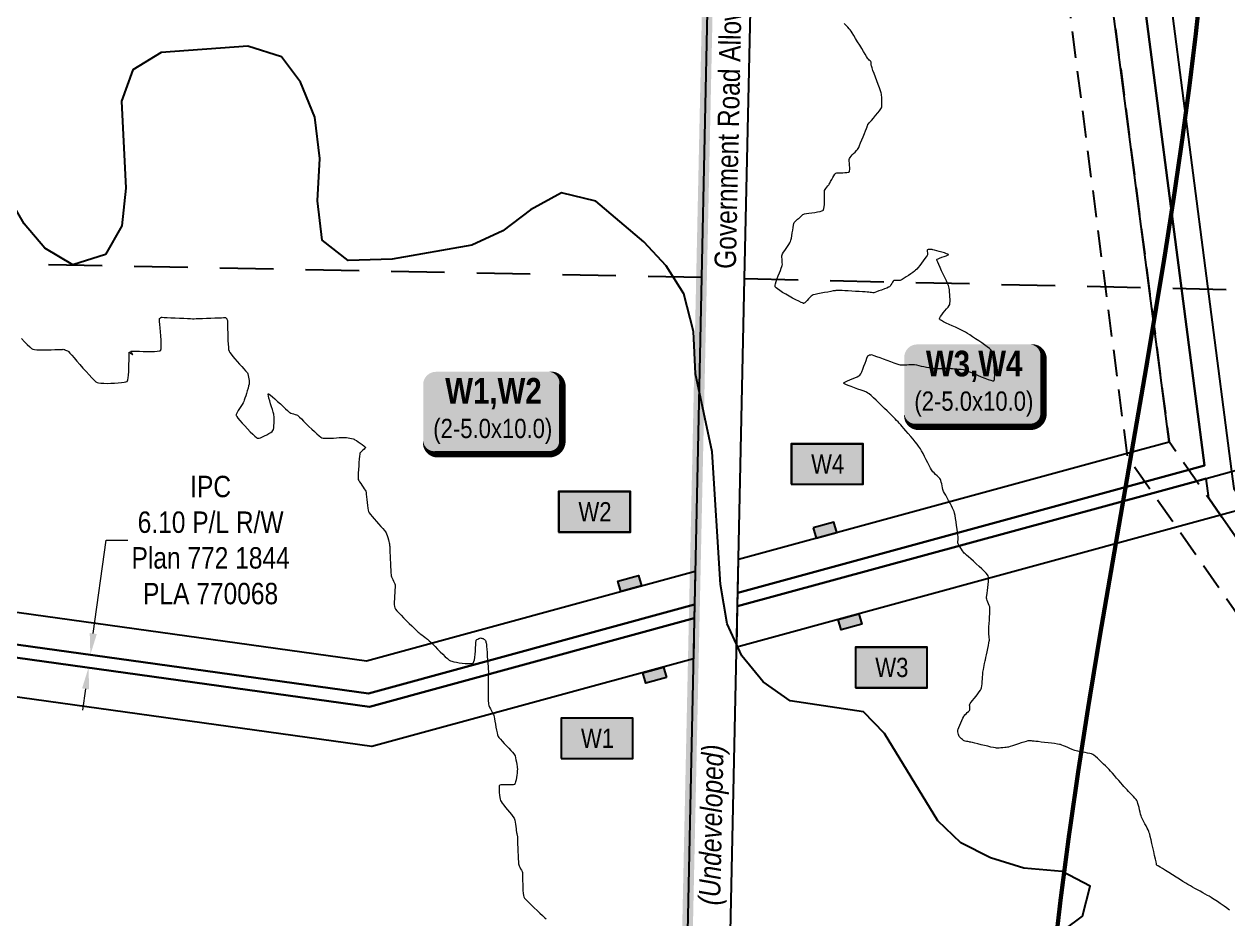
# Model space of a CAD drawing. Extents: x 402313 to 405098, y 6178605 to 6180387.
# Drawn here: x 402912 to 403474, y 6178827 to 6179245 of the extents above; entities that cross this region are included whole.
import ezdxf
from ezdxf.enums import TextEntityAlignment as Align

# ---------------------------------------------------------------- set-up
doc = ezdxf.new("R2010")
doc.units = 0
doc.header["$LTSCALE"] = 5
doc.header["$PDSIZE"] = 0.5
for name, pattern in [('CENTERLINEX3', [5, 2.5, -1, 0.5, -1]), ('DASHDOT2', [12.7, 6.35, -3.175, 0, -3.175]), ('foc-ACCESSROAD', [3.75, 2.5, -1.25]), ('foc-LSD', [8, 5, -3])]:
    doc.linetypes.add(name, pattern=pattern)
doc.layers.get('Defpoints').update_dxf_attribs({"color": 9})
doc.layers.add('AS-TRAPPER BOUNDARY', color=7, linetype='CENTERLINEX3', true_color=0xb85c00, transparency=0.6)
for name, color, linetype in [('AS-WILDLIFE', 131, 'DASHDOT2'), ('C-AR', 13, 'foc-ACCESSROAD'), ('C-RW', 13, 'Continuous'), ('L-ROAD-T', 7, 'Continuous'), ('L-SEC', 7, 'Continuous'), ('L-SECTION-LSD', 7, 'foc-LSD'), ('P-TEMP-BLOCKS', 250, 'Continuous'), ('P-TEMP-H', 41, 'Continuous'), ('P-TEMP_WORKSPACE', 46, 'Continuous'), ('T-WATER', 160, 'Continuous')]:
    doc.layers.add(name, color=color, linetype=linetype)
for name, color, linetype, lineweight in [('C-RW-T', 13, 'Continuous', 9), ('T-ELEVATION', 48, 'Continuous', 18), ('T-TEXT', 48, 'Continuous', 18)]:
    doc.layers.add(name, color=color, linetype=linetype, lineweight=lineweight)
doc.layers.add('P-100m WELL BORE BUFFER', color=7, linetype='Continuous', true_color=0xf5ffd6)
doc.styles.add('80', font='ARIALN.TTF', dxfattribs={"height": 10})
doc.styles.add('80CG', font='ARIALN.TTF', dxfattribs={"height": 10})
doc.styles.add('80L', font='ARIALN.TTF', dxfattribs={"height": 10})
doc.styles.add('80LS', font='ARIALNI.TTF', dxfattribs={"height": 10})
doc.styles.add('BOLD', font='ARIALNB.TTF')
doc.styles.add('foc-LtypeFont', font='ARIALN.TTF', dxfattribs={"height": 7.35})
doc.linetypes.add('foc-TOPO-flowdirection-NOLINE', pattern='A,0,[">",foc-LtypeFont,S=0.3,R=0,X=0,Y=-0.945],-20,[">",foc-LtypeFont,S=0.3,R=0,X=0,Y=-0.945],0', length=20)
doc.dimstyles.new('Compass 5 000', dxfattribs={"dimscale": 5, "dimtxt": 9, "dimasz": 2, "dimexe": 0.2, "dimexo": 0.0625, "dimgap": 0.5, "dimtad": 0, "dimtih": 1, "dimtoh": 1, "dimzin": 0, "dimdsep": 46, "dimtxsty": '80CG', "dimcen": 0.1, "dimse1": 1, "dimse2": 1, "dimclrd": 256, "dimclrt": 256, "dimaunit": 1, "dimadec": 4, "dimazin": 0, "dimtfac": 0.06, "dimtofl": 0, "dimtmove": 0, "dimatfit": 1, "dimfxl": 0.2, "dimtolj": 1, "dimtzin": 0, "dimlwd": -1, "dimarcsym": 0})

# ---------------------------------------------------------------- blocks, each defined once
blk = doc.blocks.new('*D491')
at = {"layer": 'C-RW-T', "transparency": 16777216}
for p, q in [((402944.46, 6178959.97), (402950.53, 6179003.58)), ((402950.53, 6179003.58), (402960.53, 6179003.58)), ((402940.87, 6178934.12), (402939.49, 6178924.22))]:
    blk.add_line(p, q, dxfattribs=at)
for points in [[(402942.81, 6178960.2), (402946.12, 6178959.74), (402943.09, 6178950.06)], [(402939.22, 6178934.35), (402942.52, 6178933.89), (402942.25, 6178944.03)]]:
    blk.add_solid(points, dxfattribs=at)
at = {"layer": 'Defpoints', "color": 0, "transparency": 16777216}
for p in [(402943.09, 6178950.06), (402963.22, 6178947.26), (402962.38, 6178941.22)]:
    blk.add_point(p, dxfattribs=at)
at = {"layer": 'C-RW-T', "transparency": 16777216, "insert": (402999.26, 6179003.58), "char_height": 10, "attachment_point": 5, "style": '80CG'}
blk.add_mtext('\\A1;IPC\\P6.10 P/L R/W\\PPlan 772 1844\\PPLA 770068', dxfattribs=at)
blk = doc.blocks.new('Temp_Area_Small_Pink')
at = {"true_color": 0xff8aff}
h = blk.add_hatch(color=211, dxfattribs=at)
h.dxf.hatch_style = 1
h.paths.add_polyline_path([(-16.83, -9.44), (16.33, -9.44), (16.33, 9.05), (-16.83, 9.05)])
at = {"color": 250}
for points in [[(-17.03, -9.64), (16.53, -9.64), (16.53, 9.25), (-17.03, 9.25)], [(-16.93, -9.54), (16.43, -9.54), (16.43, 9.15), (-16.93, 9.15)]]:
    blk.add_lwpolyline(points, close=True, dxfattribs=at)
at = {"color": 250, "style": '80L'}
blk.add_attdef('TEMPORARY', text='', height=9, dxfattribs=at).set_placement((0, -0.15), align=Align.MIDDLE_CENTER)
blk = doc.blocks.new('*U509')
at = {"true_color": 0xff8aff}
h = blk.add_hatch(color=211, dxfattribs=at)
edge = h.paths.add_edge_path()
edge.add_line((-26.5, -20), (26.5, -20))
edge.add_arc((26.5, -14), 6, 270, 360)
edge.add_line((32.5, -14), (32.5, 12.5))
edge.add_arc((26.5, 12.5), 6, 0, 90)
edge.add_line((26.5, 18.5), (-26.5, 18.5))
edge.add_arc((-26.5, 12.5), 6, 90, 180)
edge.add_line((-32.5, 12.5), (-32.5, -14))
edge.add_arc((-26.5, -14), 6, 180, 270)
at = {"color": 250, "flags": 128}
blk.add_lwpolyline([(-26.5, -20, 3, 3, 0), (26.5, -20, 3, 3, 0.414214), (32.5, -14, 3, 3, 0), (32.5, 12.5, 3, 0, 0.414214), (26.5, 18.5, 0, 0, 0), (-26.5, 18.5, 0, 0, 0.414214), (-32.5, 12.5, 0, 0, 0), (-32.5, -14, 0, 3, 0.414214)], format="xyseb", close=True, dxfattribs=at)
at = {"flags": 128}
blk.add_lwpolyline([(12.09, -15.66, 0, 7.5, 0), (0, 0, 0, 0, 0)], format="xyseb", dxfattribs=at)
at = {"color": 250}
for tag, p, height, style in [('TEMP_AREA_W1_001', (-9.21, 2.24), 12, 'BOLD'), ('ENTER_TEXT_001', (-30.66, -12.47), 9, '80')]:
    blk.add_attdef(tag, p, '', height=height, dxfattribs=dict(at, style=style))
blk = doc.blocks.new('*U510')
at = {"true_color": 0xff8aff}
h = blk.add_hatch(color=211, dxfattribs=at)
edge = h.paths.add_edge_path()
edge.add_line((-26.5, -20), (26.5, -20))
edge.add_arc((26.5, -14), 6, 270, 360)
edge.add_line((32.5, -14), (32.5, 12.5))
edge.add_arc((26.5, 12.5), 6, 0, 90)
edge.add_line((26.5, 18.5), (-26.5, 18.5))
edge.add_arc((-26.5, 12.5), 6, 90, 180)
edge.add_line((-32.5, 12.5), (-32.5, -14))
edge.add_arc((-26.5, -14), 6, 180, 270)
at = {"color": 250, "flags": 128}
blk.add_lwpolyline([(-26.5, -20, 3, 3, 0), (26.5, -20, 3, 3, 0.414214), (32.5, -14, 3, 3, 0), (32.5, 12.5, 3, 0, 0.414214), (26.5, 18.5, 0, 0, 0), (-26.5, 18.5, 0, 0, 0.414214), (-32.5, 12.5, 0, 0, 0), (-32.5, -14, 0, 3, 0.414214)], format="xyseb", close=True, dxfattribs=at)
at = {"flags": 128}
blk.add_lwpolyline([(7.45, -13.22, 0, 7.5, 0), (0, 0, 0, 0, 0)], format="xyseb", dxfattribs=at)
at = {"color": 250}
for tag, p, height, style in [('TEMP_AREA_W1_001', (-9.21, 2.24), 12, 'BOLD'), ('ENTER_TEXT_001', (-30.66, -12.47), 9, '80')]:
    blk.add_attdef(tag, p, '', height=height, dxfattribs=dict(at, style=style))

msp = doc.modelspace()

# ---------------------------------------------------------------- hatches: boundary and pattern name
at = {"layer": 'P-TEMP-H'}
h = msp.add_hatch(color=256, dxfattribs=at)
h.dxf.hatch_style = 1
h.paths.add_polyline_path([(403280.693, 6179009.363), (403282.008, 6179004.541), (403291.652, 6179007.172), (403290.337, 6179011.994)])
h = msp.add_hatch(color=256, dxfattribs=at)
h.dxf.hatch_style = 1
h.paths.add_polyline_path([(403190.769, 6178979.65), (403189.454, 6178984.472), (403199.097, 6178987.103), (403200.413, 6178982.281)])
h = msp.add_hatch(color=256, dxfattribs=at)
h.dxf.hatch_style = 1
h.paths.add_polyline_path([(403292.372, 6178966.549), (403302.016, 6178969.18), (403303.331, 6178964.358), (403293.687, 6178961.728)])
h = msp.add_hatch(color=256, dxfattribs=at)
h.dxf.hatch_style = 1
h.paths.add_polyline_path([(403212.094, 6178939.467), (403202.45, 6178936.836), (403201.134, 6178941.658), (403210.778, 6178944.289)])

# ---------------------------------------------------------------- linework, layer by layer
at = {"layer": 'AS-TRAPPER BOUNDARY', "const_width": 5, "flags": 128}
msp.add_lwpolyline([(403217.622, 6178623.996), (403219.874, 6178723.933), (403237.169, 6179528.604), (402431.657, 6179545.854), (402331.709, 6179547.604)], dxfattribs=at)
at = {"layer": 'AS-WILDLIFE', "const_width": 2, "flags": 128}
msp.add_lwpolyline([(403386.593, 6178620.134), (403386.102, 6178628.326), (403385.304, 6178652.123), (403385.103, 6178676.467), (403385.498, 6178701.394), (403386.49, 6178727.004), (403388.082, 6178753.385), (403390.282, 6178780.668), (403392.946, 6178807.552), (403396.189, 6178835.595), (403400.041, 6178865.055), (403404.565, 6178896.413), (403409.232, 6178926.455), (403414.698, 6178959.761), (403436.224, 6179084.468), (403444.841, 6179136.502), (403449.203, 6179164.618), (403453.024, 6179190.885), (403456.377, 6179215.814), (403459.298, 6179239.663), (403462.379, 6179268.275), (403464.849, 6179295.767), (403466.725, 6179322.33), (403468.016, 6179348.091), (403468.728, 6179373.19), (403468.86, 6179397.669), (403468.413, 6179421.595), (403467.386, 6179445.019), (403463.971, 6179498.777), (403461.388, 6179531.851), (403413.589, 6179541.256), (403353.895, 6179553.603), (403293.918, 6179566.609), (403233.682, 6179580.268), (403173.208, 6179594.576), (403112.517, 6179609.526), (403051.634, 6179625.114), (403021.133, 6179633.217)], dxfattribs=at)
at = {"layer": 'C-AR', "flags": 128}
msp.add_lwpolyline([(403727.664, 6178612.337), (403665.173, 6178701.86), (403656.745, 6178713.926), (403450.33, 6179009.64), (403439.212, 6179025.568), (403435.509, 6179030.873), (403427.512, 6179042.329), (403427.274, 6179044.168), (403400.445, 6179251.031), (403255.185, 6179430.978), (403255.856, 6179462.181), (403419.668, 6179259.251), (403446.848, 6179049.686), (403456.122, 6179036.496), (403459.826, 6179031.19), (403465.403, 6179023.201), (403470.944, 6179015.263), (403681.681, 6178713.355), (403752.597, 6178611.767)], dxfattribs=at)
at = {"layer": 'C-RW'}
for points in [[(403752.597, 6178611.767), (403681.681, 6178713.355), (403470.944, 6179015.263), (403465.403, 6179023.201), (403464.211, 6179032.388), (403459.826, 6179031.19), (403439.212, 6179025.568), (403245.334, 6178972.678), (403245.471, 6178979.032), (403435.509, 6179030.873), (403456.122, 6179036.496), (403463.42, 6179038.487), (403433.994, 6179265.376), (403256.356, 6179485.432), (403256.762, 6179504.335), (403445.639, 6179270.354), (403476.082, 6179035.625), (403477.106, 6179027.729), (403483.43, 6179018.669), (403696.786, 6178713.01), (403767.702, 6178611.421)], [(404157.068, 6179323.576), (404056.048, 6179277.099), (403510.236, 6179025.982), (403483.43, 6179018.669), (403470.944, 6179015.263), (403450.331, 6179009.64), (403244.924, 6178953.606), (403245.334, 6178972.678), (403439.212, 6179025.568), (403459.826, 6179031.19), (403464.211, 6179032.387), (403476.082, 6179035.625), (403503.963, 6179043.231), (404056.5, 6179297.442), (404157.52, 6179343.919)], [(402324.331, 6179210.697), (402423.053, 6179152.904), (402681.521, 6179001.593), (403072.046, 6178947.259), (403225.574, 6178989.146), (403225.238, 6178973.513), (403073.027, 6178931.984), (402676.511, 6178987.151), (402422.677, 6179135.75), (402323.955, 6179193.544)], [(402323.955, 6179193.544), (402422.677, 6179135.75), (402676.511, 6178987.151), (403073.027, 6178931.984), (403225.238, 6178973.513), (403225.102, 6178967.158), (403073.425, 6178925.776), (402674.475, 6178981.28), (402422.524, 6179128.778), (402323.803, 6179186.571)], [(402323.803, 6179186.571), (402422.524, 6179128.778), (402674.475, 6178981.28), (403073.425, 6178925.776), (403225.101, 6178967.158), (403224.691, 6178948.085), (403074.62, 6178907.142), (402668.363, 6178963.663), (402422.066, 6179107.85), (402413.281, 6179112.993), (402323.344, 6179165.643)]]:
    msp.add_lwpolyline(points, dxfattribs=at)
msp.add_lwpolyline([(403435.509, 6179030.873), (403245.471, 6178979.032), (403245.807, 6178994.666), (403427.274, 6179044.168), (403446.863, 6179049.568), (403419.668, 6179259.251), (403255.856, 6179462.181), (403256.356, 6179485.432), (403433.994, 6179265.376), (403463.42, 6179038.487), (403456.122, 6179036.496), (403435.509, 6179030.873)], close=True, dxfattribs=at)
at = {"layer": 'L-SEC'}
for p, q in [((403237.169, 6179528.604), (403228.521, 6179126.268)), ((403248.625, 6179125.811), (403257.274, 6179528.15)), ((403228.521, 6179126.268), (403219.874, 6178723.933)), ((403239.978, 6178723.472), (403248.625, 6179125.811))]:
    msp.add_line(p, q, dxfattribs=at)
at = {"layer": 'L-SECTION-LSD'}
for p, q in [((403228.521, 6179126.268), (402422.812, 6179141.922)), ((403248.625, 6179125.811), (404052.284, 6179107.546))]:
    msp.add_line(p, q, dxfattribs=at)
at = {"layer": 'P-TEMP_WORKSPACE'}
for points in [[(403280.693, 6179009.363), (403282.008, 6179004.541), (403291.652, 6179007.172), (403290.337, 6179011.994)], [(403190.769, 6178979.65), (403189.454, 6178984.472), (403199.097, 6178987.103), (403200.413, 6178982.281)], [(403292.372, 6178966.549), (403302.016, 6178969.18), (403303.331, 6178964.358), (403293.687, 6178961.728)], [(403212.094, 6178939.467), (403202.45, 6178936.836), (403201.134, 6178941.658), (403210.778, 6178944.289)]]:
    msp.add_lwpolyline(points, close=True, dxfattribs=at)
at = {"layer": 'T-ELEVATION', "linetype": 'Continuous', "lineweight": 15, "elevation": 555}
msp.add_lwpolyline([(403475.116, 6178830.772), (403473.734, 6178831.771), (403472.565, 6178832.613), (403471.699, 6178833.235), (403471.226, 6178833.569), (403470.779, 6178833.869), (403470.161, 6178834.278), (403469.427, 6178834.759), (403468.634, 6178835.275), (403467.84, 6178835.788), (403467.102, 6178836.261), (403466.475, 6178836.657), (403466.018, 6178836.94), (403465.556, 6178837.206), (403464.785, 6178837.639), (403463.777, 6178838.199), (403462.606, 6178838.847), (403461.344, 6178839.544), (403460.065, 6178840.252), (403458.84, 6178840.93), (403457.744, 6178841.541), (403456.848, 6178842.045), (403456.226, 6178842.404), (403455.619, 6178842.771), (403454.623, 6178843.386), (403453.321, 6178844.194), (403451.799, 6178845.143), (403450.139, 6178846.18), (403448.425, 6178847.251), (403446.741, 6178848.305), (403445.172, 6178849.288), (403443.801, 6178850.146), (403442.712, 6178850.828), (403441.989, 6178851.281), (403441.715, 6178851.45), (403441.56, 6178851.513), (403441.353, 6178851.593), (403441.226, 6178851.652), (403441.13, 6178851.802), (403441.06, 6178851.94), (403441.042, 6178852.039), (403441.027, 6178852.139), (403440.958, 6178852.458), (403440.769, 6178853.327), (403440.484, 6178854.632), (403440.127, 6178856.257), (403439.722, 6178858.088), (403439.294, 6178860.008), (403438.865, 6178861.904), (403438.461, 6178863.66), (403438.105, 6178865.162), (403437.821, 6178866.293), (403437.633, 6178866.94), (403437.398, 6178867.497), (403437.039, 6178868.239), (403436.591, 6178869.114), (403436.09, 6178870.067), (403435.569, 6178871.046), (403435.064, 6178871.999), (403434.611, 6178872.871), (403434.245, 6178873.611), (403434, 6178874.166), (403433.81, 6178874.743), (403433.591, 6178875.543), (403433.35, 6178876.502), (403433.092, 6178877.554), (403432.826, 6178878.634), (403432.556, 6178879.678), (403432.291, 6178880.62), (403432.036, 6178881.396), (403431.798, 6178881.94), (403431.461, 6178882.434), (403430.934, 6178883.075), (403430.269, 6178883.818), (403429.517, 6178884.622), (403428.729, 6178885.443), (403427.955, 6178886.238), (403427.246, 6178886.963), (403426.652, 6178887.575), (403426.226, 6178888.031), (403425.799, 6178888.514), (403425.145, 6178889.263), (403424.319, 6178890.213), (403423.377, 6178891.298), (403422.373, 6178892.451), (403421.363, 6178893.607), (403420.404, 6178894.7), (403419.551, 6178895.664), (403418.859, 6178896.432), (403418.383, 6178896.94), (403417.874, 6178897.453), (403417.161, 6178898.164), (403416.299, 6178899.01), (403415.347, 6178899.93), (403414.361, 6178900.862), (403413.399, 6178901.743), (403412.517, 6178902.513), (403411.774, 6178903.109), (403411.226, 6178903.47), (403410.64, 6178903.694), (403409.796, 6178903.919), (403408.768, 6178904.141), (403407.631, 6178904.358), (403406.459, 6178904.567), (403405.328, 6178904.764), (403404.31, 6178904.945), (403403.482, 6178905.108), (403402.917, 6178905.249), (403402.328, 6178905.468), (403401.528, 6178905.809), (403400.587, 6178906.229), (403399.575, 6178906.688), (403398.562, 6178907.144), (403397.62, 6178907.557), (403396.817, 6178907.885), (403396.226, 6178908.087), (403395.659, 6178908.199), (403394.694, 6178908.347), (403393.423, 6178908.522), (403391.941, 6178908.713), (403390.339, 6178908.911), (403388.712, 6178909.107), (403387.153, 6178909.291), (403385.754, 6178909.453), (403384.608, 6178909.584), (403383.81, 6178909.674), (403383.451, 6178909.714), (403383.105, 6178909.754), (403382.609, 6178909.811), (403382.063, 6178909.867), (403381.568, 6178909.904), (403381.226, 6178909.903), (403380.879, 6178909.811), (403380.134, 6178909.583), (403379.087, 6178909.252), (403377.834, 6178908.851), (403376.471, 6178908.413), (403375.092, 6178907.971), (403373.794, 6178907.558), (403372.672, 6178907.208), (403371.822, 6178906.953), (403371.339, 6178906.826), (403370.823, 6178906.747), (403370.094, 6178906.66), (403369.236, 6178906.576), (403368.335, 6178906.502), (403367.477, 6178906.447), (403366.745, 6178906.419), (403366.226, 6178906.427), (403365.746, 6178906.506), (403364.86, 6178906.692), (403363.66, 6178906.96), (403362.238, 6178907.288), (403360.688, 6178907.653), (403359.102, 6178908.029), (403357.573, 6178908.395), (403356.194, 6178908.727), (403355.057, 6178909.001), (403354.255, 6178909.194), (403353.882, 6178909.283), (403353.465, 6178909.363), (403352.864, 6178909.471), (403352.206, 6178909.596), (403351.618, 6178909.727), (403351.226, 6178909.856), (403350.915, 6178910.052), (403350.458, 6178910.39), (403349.935, 6178910.81), (403349.425, 6178911.249), (403349.008, 6178911.646), (403348.767, 6178911.94), (403348.633, 6178912.28), (403348.496, 6178912.802), (403348.372, 6178913.417), (403348.275, 6178914.038), (403348.218, 6178914.577), (403348.218, 6178914.948), (403348.35, 6178915.356), (403348.663, 6178916.119), (403349.1, 6178917.117), (403349.607, 6178918.235), (403350.128, 6178919.355), (403350.609, 6178920.36), (403350.993, 6178921.132), (403351.226, 6178921.555), (403351.534, 6178921.929), (403352.024, 6178922.442), (403352.596, 6178923.019), (403353.15, 6178923.582), (403353.585, 6178924.056), (403353.802, 6178924.363), (403353.841, 6178924.744), (403353.807, 6178925.323), (403353.748, 6178925.969), (403353.711, 6178926.552), (403353.741, 6178926.94), (403353.943, 6178927.251), (403354.412, 6178927.861), (403355.077, 6178928.692), (403355.864, 6178929.668), (403356.7, 6178930.715), (403357.514, 6178931.754), (403358.233, 6178932.711), (403358.783, 6178933.509), (403359.093, 6178934.072), (403359.248, 6178934.643), (403359.384, 6178935.465), (403359.501, 6178936.463), (403359.603, 6178937.562), (403359.69, 6178938.687), (403359.766, 6178939.763), (403359.831, 6178940.713), (403359.888, 6178941.464), (403359.938, 6178941.94), (403360.03, 6178942.477), (403360.173, 6178943.229), (403360.346, 6178944.108), (403360.532, 6178945.03), (403360.711, 6178945.908), (403360.864, 6178946.658), (403360.972, 6178947.193), (403361.088, 6178947.752), (403361.293, 6178948.726), (403361.561, 6178949.993), (403361.863, 6178951.431), (403362.174, 6178952.92), (403362.465, 6178954.337), (403362.71, 6178955.56), (403362.881, 6178956.468), (403362.952, 6178956.94), (403362.939, 6178957.384), (403362.882, 6178958.017), (403362.8, 6178958.744), (403362.714, 6178959.472), (403362.644, 6178960.106), (403362.612, 6178960.553), (403362.629, 6178961.005), (403362.681, 6178961.904), (403362.759, 6178963.138), (403362.853, 6178964.598), (403362.953, 6178966.174), (403363.051, 6178967.755), (403363.135, 6178969.233), (403363.198, 6178970.496), (403363.228, 6178971.435), (403363.217, 6178971.94), (403363.098, 6178972.413), (403362.872, 6178973.068), (403362.582, 6178973.832), (403362.27, 6178974.632), (403361.98, 6178975.396), (403361.756, 6178976.051), (403361.641, 6178976.524), (403361.652, 6178976.98), (403361.735, 6178977.789), (403361.868, 6178978.868), (403362.031, 6178980.133), (403362.201, 6178981.501), (403362.358, 6178982.887), (403362.48, 6178984.207), (403362.545, 6178985.379), (403362.533, 6178986.318), (403362.421, 6178986.94), (403362.095, 6178987.44), (403361.439, 6178988.182), (403360.52, 6178989.114), (403359.403, 6178990.184), (403358.154, 6178991.341), (403356.838, 6178992.534), (403355.521, 6178993.711), (403354.27, 6178994.822), (403353.149, 6178995.814), (403352.224, 6178996.637), (403351.561, 6178997.24), (403351.226, 6178997.57), (403350.881, 6178998.012), (403350.405, 6178998.667), (403349.862, 6178999.443), (403349.315, 6179000.251), (403348.828, 6179000.997), (403348.467, 6179001.59), (403348.295, 6179001.94), (403348.258, 6179002.362), (403348.284, 6179002.989), (403348.338, 6179003.688), (403348.387, 6179004.325), (403348.399, 6179004.766), (403348.353, 6179005.183), (403348.242, 6179006.064), (403348.078, 6179007.301), (403347.873, 6179008.787), (403347.641, 6179010.415), (403347.393, 6179012.079), (403347.142, 6179013.67), (403346.9, 6179015.082), (403346.68, 6179016.208), (403346.495, 6179016.94), (403346.228, 6179017.596), (403345.785, 6179018.519), (403345.212, 6179019.635), (403344.554, 6179020.872), (403343.858, 6179022.157), (403343.168, 6179023.419), (403342.529, 6179024.585), (403341.989, 6179025.583), (403341.591, 6179026.34), (403341.382, 6179026.783), (403341.229, 6179027.303), (403341.058, 6179028.049), (403340.874, 6179028.929), (403340.681, 6179029.851), (403340.483, 6179030.721), (403340.286, 6179031.449), (403340.093, 6179031.94), (403339.77, 6179032.373), (403339.235, 6179032.951), (403338.568, 6179033.615), (403337.852, 6179034.307), (403337.168, 6179034.971), (403336.599, 6179035.548), (403336.226, 6179035.981), (403335.948, 6179036.439), (403335.49, 6179037.277), (403334.894, 6179038.406), (403334.2, 6179039.735), (403333.451, 6179041.177), (403332.688, 6179042.641), (403331.952, 6179044.039), (403331.285, 6179045.281), (403330.729, 6179046.277), (403330.324, 6179046.94), (403329.891, 6179047.526), (403329.203, 6179048.396), (403328.319, 6179049.481), (403327.297, 6179050.714), (403326.196, 6179052.028), (403325.075, 6179053.356), (403323.993, 6179054.63), (403323.008, 6179055.784), (403322.18, 6179056.75), (403321.566, 6179057.46), (403321.226, 6179057.849), (403320.832, 6179058.275), (403320.273, 6179058.864), (403319.614, 6179059.551), (403318.919, 6179060.268), (403318.255, 6179060.95), (403317.685, 6179061.529), (403317.275, 6179061.94), (403316.891, 6179062.319), (403316.175, 6179063.024), (403315.198, 6179063.982), (403314.027, 6179065.125), (403312.733, 6179066.38), (403311.383, 6179067.678), (403310.048, 6179068.948), (403308.795, 6179070.118), (403307.695, 6179071.119), (403306.815, 6179071.879), (403306.226, 6179072.328), (403305.532, 6179072.68), (403304.451, 6179073.124), (403303.092, 6179073.635), (403301.562, 6179074.188), (403299.969, 6179074.755), (403298.422, 6179075.314), (403297.028, 6179075.837), (403295.897, 6179076.299), (403295.254, 6179076.608), (403294.96, 6179076.796), (403294.867, 6179076.897), (403294.854, 6179076.94), (403294.862, 6179076.986), (403294.935, 6179077.091), (403295.173, 6179077.274), (403295.696, 6179077.562), (403296.608, 6179077.977), (403297.709, 6179078.434), (403298.899, 6179078.915), (403300.073, 6179079.4), (403301.131, 6179079.868), (403301.97, 6179080.301), (403302.487, 6179080.679), (403302.862, 6179081.255), (403303.324, 6179082.216), (403303.839, 6179083.445), (403304.376, 6179084.821), (403304.9, 6179086.226), (403305.38, 6179087.54), (403305.782, 6179088.644), (403306.075, 6179089.42), (403306.226, 6179089.747), (403306.528, 6179089.913), (403307.016, 6179090.093), (403307.52, 6179090.237), (403307.871, 6179090.294), (403308.224, 6179090.185), (403309.054, 6179089.889), (403310.26, 6179089.447), (403311.741, 6179088.898), (403313.394, 6179088.283), (403315.117, 6179087.644), (403316.809, 6179087.021), (403318.368, 6179086.456), (403319.691, 6179085.988), (403320.678, 6179085.658), (403321.226, 6179085.508), (403321.759, 6179085.469), (403322.505, 6179085.475), (403323.391, 6179085.511), (403324.348, 6179085.564), (403325.307, 6179085.621), (403326.196, 6179085.668), (403326.946, 6179085.691), (403327.487, 6179085.678), (403328.03, 6179085.597), (403328.87, 6179085.432), (403329.926, 6179085.207), (403331.117, 6179084.945), (403332.36, 6179084.67), (403333.573, 6179084.405), (403334.677, 6179084.172), (403335.588, 6179083.996), (403336.226, 6179083.9), (403336.836, 6179083.862), (403337.676, 6179083.843), (403338.678, 6179083.838), (403339.774, 6179083.844), (403340.897, 6179083.854), (403341.979, 6179083.866), (403342.953, 6179083.873), (403343.751, 6179083.873), (403344.305, 6179083.86), (403344.907, 6179083.824), (403345.738, 6179083.767), (403346.722, 6179083.692), (403347.78, 6179083.604), (403348.836, 6179083.505), (403349.814, 6179083.401), (403350.636, 6179083.294), (403351.226, 6179083.19), (403351.798, 6179082.995), (403352.799, 6179082.593), (403354.131, 6179082.035), (403355.698, 6179081.373), (403357.402, 6179080.657), (403359.146, 6179079.938), (403360.834, 6179079.267), (403362.368, 6179078.696), (403363.651, 6179078.275), (403364.431, 6179078.081), (403364.841, 6179078.036), (403365.018, 6179078.06), (403365.076, 6179078.089), (403365.121, 6179078.136), (403365.201, 6179078.29), (403365.295, 6179078.666), (403365.376, 6179079.406), (403365.412, 6179080.644), (403365.382, 6179082.142), (403365.297, 6179083.806), (403365.164, 6179085.539), (403364.993, 6179087.248), (403364.791, 6179088.838), (403364.567, 6179090.213), (403364.331, 6179091.278), (403364.09, 6179091.94), (403363.683, 6179092.43), (403362.945, 6179093.094), (403361.939, 6179093.894), (403360.728, 6179094.792), (403359.375, 6179095.753), (403357.943, 6179096.738), (403356.495, 6179097.711), (403355.094, 6179098.636), (403353.804, 6179099.474), (403352.687, 6179100.189), (403351.807, 6179100.744), (403351.226, 6179101.102), (403350.591, 6179101.44), (403349.635, 6179101.896), (403348.437, 6179102.444), (403347.076, 6179103.057), (403345.631, 6179103.709), (403344.181, 6179104.373), (403342.806, 6179105.022), (403341.585, 6179105.629), (403340.596, 6179106.169), (403340.025, 6179106.535), (403339.753, 6179106.761), (403339.655, 6179106.886), (403339.633, 6179106.94), (403339.625, 6179107.007), (403339.648, 6179107.173), (403339.778, 6179107.49), (403340.099, 6179108.023), (403340.686, 6179108.824), (403341.408, 6179109.724), (403342.191, 6179110.667), (403342.96, 6179111.596), (403343.638, 6179112.455), (403344.152, 6179113.188), (403344.426, 6179113.739), (403344.526, 6179114.323), (403344.572, 6179115.147), (403344.573, 6179116.143), (403344.536, 6179117.244), (403344.468, 6179118.381), (403344.378, 6179119.487), (403344.273, 6179120.494), (403344.161, 6179121.334), (403344.05, 6179121.94), (403343.84, 6179122.536), (403343.422, 6179123.507), (403342.845, 6179124.765), (403342.159, 6179126.222), (403341.413, 6179127.792), (403340.657, 6179129.388), (403339.941, 6179130.922), (403339.313, 6179132.307), (403338.825, 6179133.457), (403338.568, 6179134.149), (403338.469, 6179134.505), (403338.454, 6179134.655), (403338.463, 6179134.702), (403338.498, 6179134.761), (403338.634, 6179134.884), (403338.98, 6179135.083), (403339.652, 6179135.365), (403340.701, 6179135.73), (403341.82, 6179136.091), (403342.833, 6179136.426), (403343.451, 6179136.663), (403343.742, 6179136.815), (403343.834, 6179136.901), (403343.845, 6179136.94), (403343.833, 6179136.97), (403343.749, 6179137.045), (403343.487, 6179137.184), (403342.921, 6179137.413), (403341.948, 6179137.747), (403340.788, 6179138.11), (403339.557, 6179138.472), (403338.37, 6179138.806), (403337.342, 6179139.084), (403336.589, 6179139.277), (403336.226, 6179139.358), (403335.862, 6179139.377), (403335.326, 6179139.375), (403334.747, 6179139.346), (403334.342, 6179139.299), (403334.116, 6179139.246), (403334.018, 6179139.202), (403333.988, 6179139.177), (403333.967, 6179139.145), (403333.941, 6179139.042), (403333.931, 6179138.81), (403333.957, 6179138.4), (403334.018, 6179137.82), (403334.064, 6179137.289), (403334.044, 6179136.94), (403333.86, 6179136.63), (403333.428, 6179135.996), (403332.806, 6179135.123), (403332.057, 6179134.097), (403331.24, 6179133.003), (403330.417, 6179131.926), (403329.647, 6179130.952), (403328.992, 6179130.165), (403328.512, 6179129.653), (403327.985, 6179129.219), (403327.198, 6179128.644), (403326.234, 6179127.979), (403325.172, 6179127.273), (403324.094, 6179126.575), (403323.08, 6179125.936), (403322.21, 6179125.404), (403321.565, 6179125.03), (403321.226, 6179124.863), (403320.87, 6179124.829), (403320.343, 6179124.85), (403319.731, 6179124.896), (403319.126, 6179124.935), (403318.616, 6179124.939), (403318.29, 6179124.875), (403318.033, 6179124.609), (403317.693, 6179124.102), (403317.31, 6179123.467), (403316.921, 6179122.818), (403316.565, 6179122.271), (403316.28, 6179121.94), (403315.849, 6179121.718), (403315.004, 6179121.363), (403313.884, 6179120.924), (403312.625, 6179120.451), (403311.366, 6179119.992), (403310.245, 6179119.597), (403309.401, 6179119.315), (403308.97, 6179119.195), (403308.55, 6179119.197), (403307.94, 6179119.257), (403307.266, 6179119.344), (403306.653, 6179119.427), (403306.226, 6179119.477), (403305.813, 6179119.503), (403304.916, 6179119.555), (403303.642, 6179119.626), (403302.1, 6179119.712), (403300.4, 6179119.806), (403298.649, 6179119.902), (403296.958, 6179119.994), (403295.434, 6179120.077), (403294.187, 6179120.144), (403293.325, 6179120.19), (403292.958, 6179120.207), (403292.6, 6179120.213), (403292.091, 6179120.216), (403291.582, 6179120.212), (403291.226, 6179120.196), (403290.865, 6179120.137), (403290.042, 6179119.992), (403288.868, 6179119.779), (403287.455, 6179119.517), (403285.914, 6179119.225), (403284.357, 6179118.921), (403282.896, 6179118.623), (403281.643, 6179118.351), (403280.71, 6179118.123), (403280.208, 6179117.957), (403279.767, 6179117.62), (403279.192, 6179117.045), (403278.536, 6179116.335), (403277.857, 6179115.595), (403277.208, 6179114.927), (403276.749, 6179114.514), (403276.458, 6179114.311), (403276.296, 6179114.238), (403276.226, 6179114.223), (403276.178, 6179114.224), (403276.028, 6179114.258), (403275.677, 6179114.383), (403275.002, 6179114.676), (403273.881, 6179115.215), (403272.528, 6179115.905), (403271.022, 6179116.707), (403269.443, 6179117.577), (403267.869, 6179118.476), (403266.382, 6179119.362), (403265.06, 6179120.192), (403263.983, 6179120.926), (403263.352, 6179121.416), (403263.039, 6179121.713), (403262.917, 6179121.873), (403262.883, 6179121.94), (403262.86, 6179122.023), (403262.841, 6179122.234), (403262.879, 6179122.654), (403263.036, 6179123.378), (403263.371, 6179124.49), (403263.816, 6179125.753), (403264.326, 6179127.086), (403264.855, 6179128.407), (403265.355, 6179129.635), (403265.781, 6179130.688), (403266.087, 6179131.483), (403266.226, 6179131.94), (403266.25, 6179132.446), (403266.226, 6179133.166), (403266.174, 6179134.013), (403266.117, 6179134.901), (403266.078, 6179135.742), (403266.077, 6179136.451), (403266.138, 6179136.94), (403266.355, 6179137.39), (403266.786, 6179138.079), (403267.363, 6179138.932), (403268.019, 6179139.876), (403268.686, 6179140.837), (403269.297, 6179141.741), (403269.784, 6179142.515), (403270.08, 6179143.085), (403270.256, 6179143.685), (403270.46, 6179144.626), (403270.681, 6179145.803), (403270.91, 6179147.111), (403271.136, 6179148.446), (403271.349, 6179149.701), (403271.538, 6179150.772), (403271.693, 6179151.553), (403271.804, 6179151.94), (403272.036, 6179152.236), (403272.426, 6179152.626), (403272.9, 6179153.058), (403273.384, 6179153.479), (403273.803, 6179153.838), (403274.084, 6179154.081), (403274.408, 6179154.382), (403274.874, 6179154.817), (403275.391, 6179155.286), (403275.871, 6179155.691), (403276.226, 6179155.933), (403276.627, 6179156.021), (403277.462, 6179156.14), (403278.61, 6179156.289), (403279.952, 6179156.468), (403281.369, 6179156.676), (403282.741, 6179156.911), (403283.949, 6179157.172), (403284.718, 6179157.398), (403285.139, 6179157.579), (403285.331, 6179157.704), (403285.398, 6179157.768), (403285.452, 6179157.842), (403285.55, 6179158.045), (403285.671, 6179158.476), (403285.79, 6179159.245), (403285.881, 6179160.441), (403285.925, 6179161.792), (403285.938, 6179163.185), (403285.935, 6179164.509), (403285.933, 6179165.651), (403285.949, 6179166.499), (403285.999, 6179166.94), (403286.212, 6179167.334), (403286.584, 6179167.869), (403287.041, 6179168.472), (403287.512, 6179169.071), (403287.921, 6179169.594), (403288.196, 6179169.969), (403288.438, 6179170.394), (403288.82, 6179171.116), (403289.295, 6179172.014), (403289.819, 6179172.969), (403290.346, 6179173.861), (403290.83, 6179174.569), (403291.226, 6179174.975), (403291.699, 6179175.121), (403292.462, 6179175.203), (403293.415, 6179175.242), (403294.457, 6179175.264), (403295.49, 6179175.291), (403296.411, 6179175.348), (403297.002, 6179175.43), (403297.325, 6179175.521), (403297.472, 6179175.598), (403297.523, 6179175.643), (403297.562, 6179175.696), (403297.627, 6179175.848), (403297.691, 6179176.172), (403297.723, 6179176.754), (403297.703, 6179177.657), (403297.642, 6179178.668), (403297.572, 6179179.694), (403297.524, 6179180.643), (403297.527, 6179181.422), (403297.613, 6179181.94), (403297.869, 6179182.371), (403298.32, 6179182.926), (403298.904, 6179183.564), (403299.559, 6179184.241), (403300.224, 6179184.916), (403300.836, 6179185.548), (403301.333, 6179186.094), (403301.653, 6179186.512), (403301.91, 6179187.024), (403302.313, 6179187.942), (403302.822, 6179189.159), (403303.396, 6179190.565), (403303.995, 6179192.054), (403304.577, 6179193.517), (403305.101, 6179194.845), (403305.528, 6179195.93), (403305.815, 6179196.664), (403305.921, 6179196.94), (403305.951, 6179197.062), (403305.98, 6179197.185), (403306.034, 6179197.353), (403306.136, 6179197.653), (403306.226, 6179197.874), (403306.449, 6179198.134), (403307.013, 6179198.776), (403307.823, 6179199.699), (403308.786, 6179200.805), (403309.807, 6179201.993), (403310.792, 6179203.164), (403311.646, 6179204.219), (403312.274, 6179205.058), (403312.583, 6179205.582), (403312.69, 6179206.097), (403312.75, 6179206.843), (403312.77, 6179207.744), (403312.758, 6179208.725), (403312.719, 6179209.71), (403312.662, 6179210.624), (403312.594, 6179211.393), (403312.521, 6179211.94), (403312.366, 6179212.496), (403312.034, 6179213.497), (403311.566, 6179214.839), (403311.001, 6179216.42), (403310.38, 6179218.135), (403309.743, 6179219.881), (403309.129, 6179221.554), (403308.579, 6179223.051), (403308.134, 6179224.269), (403307.832, 6179225.103), (403307.714, 6179225.451), (403307.708, 6179225.76), (403307.73, 6179226.206), (403307.743, 6179226.647), (403307.71, 6179226.94), (403307.543, 6179227.162), (403307.216, 6179227.506), (403306.823, 6179227.896), (403306.461, 6179228.258), (403306.226, 6179228.517), (403306.033, 6179228.82), (403305.602, 6179229.526), (403304.977, 6179230.56), (403304.202, 6179231.844), (403303.322, 6179233.301), (403302.382, 6179234.856), (403301.425, 6179236.431), (403300.496, 6179237.951), (403299.64, 6179239.338), (403298.901, 6179240.516), (403298.324, 6179241.409), (403297.953, 6179241.94), (403297.492, 6179242.477), (403296.823, 6179243.19), (403296.004, 6179244.028), (403295.094, 6179244.94)], dxfattribs=at)
at = {"layer": 'T-ELEVATION', "linetype": 'Continuous', "lineweight": 13, "elevation": 558}
msp.add_lwpolyline([(402910.895, 6179097.729), (402912.334, 6179096.271), (402913.649, 6179094.978), (402914.776, 6179093.92), (402915.655, 6179093.168), (402916.226, 6179092.792), (402916.939, 6179092.629), (402918.077, 6179092.527), (402919.536, 6179092.475), (402921.213, 6179092.464), (402923.006, 6179092.485), (402924.812, 6179092.527), (402926.527, 6179092.583), (402928.049, 6179092.641), (402929.275, 6179092.693), (402930.102, 6179092.729), (402930.426, 6179092.739), (402930.667, 6179092.681), (402930.988, 6179092.586), (402931.226, 6179092.51), (402931.482, 6179092.423), (402931.925, 6179092.265), (402932.385, 6179092.087), (402932.688, 6179091.94), (402932.933, 6179091.673), (402933.524, 6179090.994), (402934.404, 6179089.975), (402935.513, 6179088.689), (402936.795, 6179087.21), (402938.189, 6179085.612), (402939.639, 6179083.967), (402941.085, 6179082.35), (402942.47, 6179080.833), (402943.735, 6179079.489), (402944.821, 6179078.393), (402945.671, 6179077.617), (402946.226, 6179077.235), (402946.909, 6179077.069), (402947.984, 6179076.95), (402949.36, 6179076.877), (402950.945, 6179076.848), (402952.651, 6179076.863), (402954.386, 6179076.922), (402956.06, 6179077.022), (402957.583, 6179077.164), (402958.864, 6179077.345), (402959.654, 6179077.519), (402960.079, 6179077.666), (402960.272, 6179077.771), (402960.339, 6179077.826), (402960.395, 6179077.893), (402960.498, 6179078.091), (402960.635, 6179078.537), (402960.785, 6179079.372), (402960.927, 6179080.726), (402961.027, 6179082.325), (402961.092, 6179084.061), (402961.131, 6179085.827), (402961.153, 6179087.517), (402961.164, 6179089.022), (402961.175, 6179090.236), (402961.188, 6179090.926), (402961.203, 6179091.243), (402961.217, 6179091.346), (402961.226, 6179091.362), (402961.251, 6179091.366), (402961.333, 6179091.338), (402961.523, 6179091.227), (402961.856, 6179090.99), (402962.314, 6179090.644), (402962.636, 6179090.407), (402962.809, 6179090.296), (402962.877, 6179090.269), (402962.893, 6179090.272), (402962.899, 6179090.288), (402962.88, 6179090.355), (402962.791, 6179090.527), (402962.597, 6179090.85), (402962.311, 6179091.31), (402962.118, 6179091.645), (402962.029, 6179091.834), (402962.01, 6179091.915), (402962.016, 6179091.94), (402962.033, 6179091.947), (402962.14, 6179091.956), (402962.469, 6179091.957), (402963.182, 6179091.94), (402964.437, 6179091.898), (402965.991, 6179091.844), (402967.733, 6179091.793), (402969.552, 6179091.756), (402971.337, 6179091.748), (402972.977, 6179091.78), (402974.36, 6179091.866), (402975.208, 6179091.983), (402975.655, 6179092.102), (402975.849, 6179092.199), (402975.913, 6179092.252), (402975.963, 6179092.32), (402976.048, 6179092.526), (402976.141, 6179092.999), (402976.209, 6179093.895), (402976.216, 6179095.358), (402976.154, 6179097.091), (402976.041, 6179098.978), (402975.896, 6179100.9), (402975.738, 6179102.741), (402975.584, 6179104.382), (402975.455, 6179105.708), (402975.368, 6179106.599), (402975.341, 6179106.94), (402975.458, 6179107.081), (402975.649, 6179107.256), (402975.789, 6179107.376), (402975.916, 6179107.483), (402976.09, 6179107.622), (402976.226, 6179107.705), (402976.593, 6179107.695), (402977.558, 6179107.655), (402978.988, 6179107.591), (402980.748, 6179107.509), (402982.707, 6179107.418), (402984.731, 6179107.322), (402986.685, 6179107.229), (402988.438, 6179107.145), (402989.855, 6179107.078), (402990.804, 6179107.032), (402991.15, 6179107.015), (402991.226, 6179107.035), (402991.559, 6179107.047), (402992.471, 6179107.081), (402993.834, 6179107.132), (402995.519, 6179107.194), (402997.4, 6179107.264), (402999.347, 6179107.336), (403001.233, 6179107.405), (403002.929, 6179107.468), (403004.308, 6179107.518), (403005.242, 6179107.552), (403005.601, 6179107.564), (403005.792, 6179107.566), (403006.047, 6179107.563), (403006.226, 6179107.537), (403006.401, 6179107.391), (403006.643, 6179107.139), (403006.807, 6179106.94), (403006.89, 6179106.766), (403007, 6179106.49), (403007.102, 6179106.205), (403007.161, 6179106.004), (403007.17, 6179105.676), (403007.18, 6179104.855), (403007.193, 6179103.641), (403007.213, 6179102.135), (403007.245, 6179100.44), (403007.29, 6179098.655), (403007.353, 6179096.882), (403007.437, 6179095.223), (403007.545, 6179093.779), (403007.681, 6179092.651), (403007.849, 6179091.94), (403008.193, 6179091.331), (403008.816, 6179090.482), (403009.653, 6179089.452), (403010.642, 6179088.299), (403011.718, 6179087.082), (403012.818, 6179085.86), (403013.877, 6179084.69), (403014.834, 6179083.633), (403015.623, 6179082.746), (403016.182, 6179082.089), (403016.446, 6179081.72), (403016.604, 6179081.261), (403016.771, 6179080.589), (403016.933, 6179079.786), (403017.076, 6179078.935), (403017.189, 6179078.122), (403017.259, 6179077.429), (403017.271, 6179076.94), (403017.19, 6179076.465), (403016.996, 6179075.66), (403016.717, 6179074.616), (403016.38, 6179073.422), (403016.012, 6179072.17), (403015.641, 6179070.95), (403015.294, 6179069.851), (403014.999, 6179068.966), (403014.782, 6179068.383), (403014.477, 6179067.804), (403013.987, 6179067.017), (403013.384, 6179066.094), (403012.74, 6179065.105), (403012.125, 6179064.124), (403011.61, 6179063.221), (403011.32, 6179062.604), (403011.196, 6179062.227), (403011.167, 6179062.024), (403011.171, 6179061.94), (403011.186, 6179061.874), (403011.266, 6179061.695), (403011.501, 6179061.316), (403012.002, 6179060.634), (403012.88, 6179059.552), (403013.966, 6179058.29), (403015.187, 6179056.93), (403016.47, 6179055.55), (403017.741, 6179054.232), (403018.926, 6179053.056), (403019.95, 6179052.1), (403020.606, 6179051.549), (403020.976, 6179051.288), (403021.157, 6179051.195), (403021.226, 6179051.175), (403021.307, 6179051.166), (403021.504, 6179051.175), (403021.881, 6179051.248), (403022.509, 6179051.445), (403023.441, 6179051.819), (403024.467, 6179052.298), (403025.511, 6179052.838), (403026.499, 6179053.4), (403027.355, 6179053.94), (403028.005, 6179054.418), (403028.374, 6179054.791), (403028.575, 6179055.312), (403028.723, 6179056.121), (403028.825, 6179057.129), (403028.887, 6179058.243), (403028.914, 6179059.372), (403028.913, 6179060.425), (403028.89, 6179061.312), (403028.85, 6179061.94), (403028.733, 6179062.517), (403028.478, 6179063.436), (403028.125, 6179064.606), (403027.714, 6179065.933), (403027.281, 6179067.324), (403026.867, 6179068.686), (403026.51, 6179069.927), (403026.249, 6179070.955), (403026.135, 6179071.56), (403026.118, 6179071.857), (403026.143, 6179071.969), (403026.168, 6179071.997), (403026.203, 6179072.004), (403026.321, 6179071.968), (403026.61, 6179071.794), (403027.176, 6179071.365), (403028.122, 6179070.57), (403029.262, 6179069.561), (403030.518, 6179068.418), (403031.814, 6179067.22), (403033.074, 6179066.046), (403034.221, 6179064.974), (403035.18, 6179064.085), (403035.874, 6179063.458), (403036.226, 6179063.171), (403036.65, 6179062.988), (403037.283, 6179062.779), (403038.019, 6179062.558), (403038.755, 6179062.335), (403039.387, 6179062.125), (403039.809, 6179061.94), (403040.124, 6179061.672), (403040.747, 6179061.079), (403041.622, 6179060.226), (403042.69, 6179059.176), (403043.892, 6179057.994), (403045.172, 6179056.743), (403046.471, 6179055.488), (403047.731, 6179054.291), (403048.894, 6179053.218), (403049.903, 6179052.332), (403050.7, 6179051.697), (403051.226, 6179051.378), (403051.853, 6179051.249), (403052.79, 6179051.192), (403053.954, 6179051.192), (403055.263, 6179051.235), (403056.634, 6179051.307), (403057.986, 6179051.394), (403059.236, 6179051.482), (403060.303, 6179051.557), (403061.103, 6179051.604), (403061.555, 6179051.61), (403062.038, 6179051.56), (403062.715, 6179051.471), (403063.506, 6179051.352), (403064.333, 6179051.214), (403065.115, 6179051.064), (403065.773, 6179050.913), (403066.226, 6179050.768), (403066.669, 6179050.53), (403067.369, 6179050.096), (403068.228, 6179049.532), (403069.149, 6179048.898), (403070.038, 6179048.259), (403070.796, 6179047.678), (403071.245, 6179047.297), (403071.456, 6179047.081), (403071.527, 6179046.977), (403071.538, 6179046.94), (403071.534, 6179046.892), (403071.483, 6179046.772), (403071.312, 6179046.541), (403070.947, 6179046.16), (403070.365, 6179045.618), (403069.758, 6179045.063), (403069.253, 6179044.565), (403068.973, 6179044.192), (403068.884, 6179043.737), (403068.773, 6179042.798), (403068.649, 6179041.491), (403068.521, 6179039.935), (403068.399, 6179038.247), (403068.293, 6179036.544), (403068.212, 6179034.945), (403068.166, 6179033.566), (403068.165, 6179032.525), (403068.217, 6179031.94), (403068.429, 6179031.443), (403068.821, 6179030.786), (403069.335, 6179030.021), (403069.914, 6179029.202), (403070.497, 6179028.384), (403071.028, 6179027.619), (403071.447, 6179026.963), (403071.697, 6179026.468), (403071.825, 6179025.911), (403071.949, 6179025.007), (403072.075, 6179023.852), (403072.205, 6179022.539), (403072.342, 6179021.165), (403072.49, 6179019.823), (403072.653, 6179018.608), (403072.834, 6179017.615), (403073.036, 6179016.94), (403073.362, 6179016.399), (403073.949, 6179015.611), (403074.739, 6179014.634), (403075.671, 6179013.527), (403076.687, 6179012.347), (403077.728, 6179011.154), (403078.734, 6179010.007), (403079.646, 6179008.963), (403080.404, 6179008.081), (403080.951, 6179007.42), (403081.226, 6179007.038), (403081.445, 6179006.514), (403081.71, 6179005.722), (403081.993, 6179004.781), (403082.266, 6179003.813), (403082.503, 6179002.937), (403082.675, 6179002.272), (403082.755, 6179001.94), (403082.802, 6179001.592), (403082.852, 6179001.094), (403082.894, 6179000.595), (403082.921, 6179000.244), (403082.938, 6178999.884), (403082.975, 6178999.037), (403083.027, 6178997.81), (403083.092, 6178996.307), (403083.166, 6178994.635), (403083.246, 6178992.899), (403083.327, 6178991.203), (403083.408, 6178989.654), (403083.484, 6178988.357), (403083.551, 6178987.417), (403083.607, 6178986.94), (403083.755, 6178986.506), (403084.013, 6178985.91), (403084.338, 6178985.218), (403084.684, 6178984.492), (403085.005, 6178983.8), (403085.258, 6178983.204), (403085.395, 6178982.77), (403085.412, 6178982.32), (403085.38, 6178981.492), (403085.316, 6178980.375), (403085.233, 6178979.058), (403085.149, 6178977.631), (403085.078, 6178976.181), (403085.036, 6178974.798), (403085.038, 6178973.571), (403085.1, 6178972.589), (403085.237, 6178971.94), (403085.563, 6178971.413), (403086.203, 6178970.623), (403087.094, 6178969.627), (403088.174, 6178968.48), (403089.383, 6178967.238), (403090.657, 6178965.957), (403091.935, 6178964.693), (403093.156, 6178963.501), (403094.257, 6178962.437), (403095.177, 6178961.558), (403095.854, 6178960.919), (403096.226, 6178960.576), (403096.626, 6178960.245), (403097.193, 6178959.807), (403097.872, 6178959.297), (403098.608, 6178958.752), (403099.344, 6178958.208), (403100.026, 6178957.7), (403100.597, 6178957.265), (403101.002, 6178956.94), (403101.389, 6178956.573), (403102.067, 6178955.894), (403102.975, 6178954.973), (403104.053, 6178953.88), (403105.239, 6178952.682), (403106.473, 6178951.451), (403107.693, 6178950.254), (403108.84, 6178949.161), (403109.851, 6178948.242), (403110.667, 6178947.565), (403111.226, 6178947.2), (403111.864, 6178946.986), (403112.822, 6178946.763), (403114.015, 6178946.543), (403115.36, 6178946.34), (403116.772, 6178946.167), (403118.17, 6178946.039), (403119.468, 6178945.968), (403120.583, 6178945.969), (403121.287, 6178946.029), (403121.677, 6178946.114), (403121.861, 6178946.191), (403121.929, 6178946.237), (403121.987, 6178946.294), (403122.097, 6178946.47), (403122.25, 6178946.871), (403122.431, 6178947.626), (403122.624, 6178948.844), (403122.784, 6178950.265), (403122.916, 6178951.78), (403123.024, 6178953.28), (403123.113, 6178954.655), (403123.188, 6178955.796), (403123.253, 6178956.594), (403123.314, 6178956.94), (403123.576, 6178957.144), (403124.037, 6178957.393), (403124.561, 6178957.635), (403125.014, 6178957.822), (403125.261, 6178957.905), (403125.548, 6178957.881), (403125.941, 6178957.802), (403126.226, 6178957.722), (403126.466, 6178957.6), (403126.852, 6178957.38), (403127.235, 6178957.135), (403127.469, 6178956.94), (403127.578, 6178956.71), (403127.71, 6178956.318), (403127.842, 6178955.862), (403127.953, 6178955.439), (403128.019, 6178955.146), (403128.055, 6178954.776), (403128.126, 6178953.915), (403128.222, 6178952.672), (403128.337, 6178951.154), (403128.462, 6178949.47), (403128.589, 6178947.728), (403128.712, 6178946.037), (403128.821, 6178944.504), (403128.91, 6178943.238), (403128.97, 6178942.347), (403128.994, 6178941.94), (403128.99, 6178941.523), (403128.971, 6178940.925), (403128.947, 6178940.267), (403128.924, 6178939.669), (403128.913, 6178939.252), (403128.909, 6178938.818), (403128.902, 6178937.884), (403128.894, 6178936.57), (403128.887, 6178934.998), (403128.886, 6178933.289), (403128.891, 6178931.565), (403128.905, 6178929.946), (403128.932, 6178928.555), (403128.973, 6178927.513), (403129.032, 6178926.94), (403129.225, 6178926.385), (403129.569, 6178925.626), (403130.008, 6178924.744), (403130.481, 6178923.822), (403130.932, 6178922.942), (403131.301, 6178922.185), (403131.531, 6178921.635), (403131.662, 6178921.092), (403131.833, 6178920.182), (403132.036, 6178919.007), (403132.265, 6178917.665), (403132.512, 6178916.255), (403132.771, 6178914.878), (403133.034, 6178913.634), (403133.294, 6178912.621), (403133.544, 6178911.94), (403133.923, 6178911.374), (403134.576, 6178910.586), (403135.431, 6178909.634), (403136.419, 6178908.578), (403137.471, 6178907.475), (403138.516, 6178906.386), (403139.484, 6178905.37), (403140.305, 6178904.484), (403140.909, 6178903.79), (403141.226, 6178903.345), (403141.424, 6178902.791), (403141.635, 6178901.952), (403141.848, 6178900.935), (403142.05, 6178899.848), (403142.229, 6178898.797), (403142.373, 6178897.891), (403142.471, 6178897.236), (403142.511, 6178896.94), (403142.513, 6178896.687), (403142.499, 6178896.325), (403142.477, 6178895.963), (403142.455, 6178895.71), (403142.422, 6178895.405), (403142.346, 6178894.73), (403142.231, 6178893.802), (403142.082, 6178892.739), (403141.903, 6178891.659), (403141.697, 6178890.678), (403141.517, 6178890.045), (403141.374, 6178889.697), (403141.276, 6178889.54), (403141.226, 6178889.487), (403141.166, 6178889.445), (403140.992, 6178889.376), (403140.612, 6178889.303), (403139.922, 6178889.255), (403138.852, 6178889.249), (403137.664, 6178889.272), (403136.481, 6178889.291), (403135.422, 6178889.274), (403134.748, 6178889.212), (403134.382, 6178889.126), (403134.22, 6178889.046), (403134.167, 6178888.998), (403134.125, 6178888.94), (403134.055, 6178888.774), (403133.981, 6178888.416), (403133.933, 6178887.771), (403133.946, 6178886.767), (403134.022, 6178885.64), (403134.145, 6178884.491), (403134.299, 6178883.423), (403134.467, 6178882.539), (403134.632, 6178881.94), (403134.908, 6178881.452), (403135.439, 6178880.707), (403136.162, 6178879.771), (403137.013, 6178878.708), (403137.928, 6178877.583), (403138.843, 6178876.462), (403139.694, 6178875.408), (403140.417, 6178874.488), (403140.949, 6178873.766), (403141.226, 6178873.307), (403141.384, 6178872.75), (403141.537, 6178871.914), (403141.681, 6178870.904), (403141.812, 6178869.826), (403141.924, 6178868.785), (403142.015, 6178867.887), (403142.08, 6178867.237), (403142.115, 6178866.94), (403142.188, 6178866.68), (403142.303, 6178866.311), (403142.416, 6178865.943), (403142.483, 6178865.683), (403142.502, 6178865.327), (403142.538, 6178864.457), (403142.587, 6178863.186), (403142.646, 6178861.624), (403142.713, 6178859.884), (403142.785, 6178858.077), (403142.859, 6178856.314), (403142.932, 6178854.708), (403143.001, 6178853.369), (403143.063, 6178852.409), (403143.116, 6178851.94), (403143.294, 6178851.479), (403143.61, 6178850.841), (403143.995, 6178850.114), (403144.381, 6178849.387), (403144.698, 6178848.748), (403144.877, 6178848.288), (403144.919, 6178847.845), (403144.943, 6178846.992), (403144.959, 6178845.824), (403144.973, 6178844.439), (403144.995, 6178842.931), (403145.032, 6178841.398), (403145.092, 6178839.936), (403145.184, 6178838.642), (403145.316, 6178837.611), (403145.495, 6178836.94), (403145.893, 6178836.358), (403146.654, 6178835.492), (403147.697, 6178834.412), (403148.938, 6178833.186), (403150.295, 6178831.883), (403151.685, 6178830.572), (403153.025, 6178829.323), (403154.231, 6178828.203), (403155.222, 6178827.283), (403155.915, 6178826.63)], dxfattribs=at)
at = {"layer": 'T-WATER', "linetype": 'foc-TOPO-flowdirection-NOLINE', "flags": 128}
msp.add_lwpolyline([(403424.211, 6178619.274), (403415.246, 6178627.975), (403403.038, 6178635.886), (403384.509, 6178638.234), (403365.056, 6178638.59), (403349.38, 6178644.37), (403337.056, 6178653.367), (403326.871, 6178664.363), (403319.074, 6178677.306), (403312.462, 6178692.984), (403309.799, 6178712.095), (403318.57, 6178744.51), (403325.78, 6178758.44), (403343.93, 6178781.336), (403406.364, 6178827.858), (403410.047, 6178841.903), (403396.86, 6178848.791), (403379.101, 6178850.388), (403363.416, 6178855.198), (403349.621, 6178862.173), (403338.927, 6178872.473), (403313.965, 6178913.285), (403304.193, 6178923.388), (403269.963, 6178928.541), (403257.345, 6178937.401), (403247.276, 6178949.556), (403240.529, 6178964.438), (403237.414, 6178982.917), (403233.49, 6179044.839), (403225.765, 6179081.35), (403224.712, 6179101.032), (403220.305, 6179118.651), (403211.948, 6179131.809), (403201.575, 6179142.914), (403179.112, 6179161.997), (403163.055, 6179165.813), (403148.66, 6179157.876), (403135.762, 6179148.075), (403121.299, 6179141.412), (403084.049, 6179134.923), (403063.432, 6179134.305), (403051.39, 6179143.68), (403049.129, 6179162.085), (403050.258, 6179181.822), (403047.888, 6179201.129), (403041.182, 6179217.472), (403032.286, 6179229.325), (403016.71, 6179234.382), (402976.117, 6179231.359), (402962.879, 6179223.362), (402957.712, 6179208.692), (402959.711, 6179167.987), (402957.794, 6179150.455), (402950.127, 6179137.108), (402934.843, 6179132.159), (402921.792, 6179139.964), (402912.132, 6179151.351), (402903.952, 6179165.73), (402891.446, 6179198.526), (402884.043, 6179211.976), (402873.53, 6179223.439), (402859.437, 6179229.122), (402842.017, 6179231.166), (402826.474, 6179235.618), (402814.103, 6179244.308), (402804.937, 6179256.693), (402801.216, 6179275.139), (402803.464, 6179292.143), (402808.579, 6179306.628), (402815.819, 6179320.012), (402828.812, 6179328.058), (402842.935, 6179322.923), (402863.526, 6179300.218), (402875.17, 6179290.333), (402890.062, 6179284.451), (402910.155, 6179284.675), (402925.479, 6179291.145), (402935.668, 6179302.744), (402941.99, 6179317.414), (402942.1, 6179335.762), (402940.956, 6179338.568), (402939.458, 6179342.238), (402936.235, 6179350.137), (402931.434, 6179358.238), (402919.869, 6179377.754), (402910.337, 6179389.024), (402897.066, 6179396.393), (402866.372, 6179405.863), (402847.596, 6179406.012), (402834.869, 6179397.556), (402827.868, 6179384.246), (402814.814, 6179376.199), (402795.883, 6179377.007), (402781.118, 6179382.776), (402724.833, 6179416.446), (402703.749, 6179438.152), (402678.299, 6179477.847), (402684.34, 6179492.076), (402701.311, 6179490.496), (402717.938, 6179486.223), (402734.402, 6179490.688), (402737.573, 6179506.344), (402729.73, 6179520.076), (402724.313, 6179536.184), (402715.675, 6179548.899), (402683.401, 6179582.216), (402671.302, 6179591.527), (402654.652, 6179595.07), (402620.127, 6179588.088), (402608.866, 6179598.268), (402599.666, 6179610.165), (402600.55, 6179626.549), (402610.177, 6179637.327), (402616.078, 6179641.891)], dxfattribs=at)
at = {"layer": 'T-WATER'}
msp.add_lwpolyline([(403343.93, 6178781.336), (403406.364, 6178827.858), (403410.047, 6178841.903), (403396.86, 6178848.791), (403379.101, 6178850.388), (403363.416, 6178855.198), (403349.621, 6178862.173), (403338.927, 6178872.473), (403313.965, 6178913.285), (403304.193, 6178923.388), (403269.963, 6178928.541), (403257.345, 6178937.401), (403247.276, 6178949.556), (403240.529, 6178964.438), (403237.414, 6178982.917), (403233.49, 6179044.839), (403225.765, 6179081.35), (403224.712, 6179101.032), (403220.305, 6179118.651), (403211.948, 6179131.809), (403201.575, 6179142.914), (403179.112, 6179161.997), (403163.055, 6179165.813), (403148.66, 6179157.876), (403135.762, 6179148.075), (403121.299, 6179141.412), (403084.049, 6179134.923), (403063.432, 6179134.305), (403051.39, 6179143.68), (403049.129, 6179162.085), (403050.258, 6179181.822), (403047.888, 6179201.129), (403041.182, 6179217.472), (403032.286, 6179229.325), (403016.71, 6179234.382), (402976.117, 6179231.359), (402962.879, 6179223.362), (402957.712, 6179208.692), (402959.711, 6179167.987), (402957.794, 6179150.455), (402950.127, 6179137.108), (402934.843, 6179132.159), (402921.792, 6179139.964), (402912.132, 6179151.351)], dxfattribs=at)

# ---------------------------------------------------------------- block references
at = {"layer": 'P-100m WELL BORE BUFFER'}
for p, values in [((403287.433, 6179039.343), {'TEMPORARY': 'W4'}), ((403178.759, 6179017.019), {'TEMPORARY': 'W2'}), ((403317.397, 6178944.291), {'TEMPORARY': 'W3'}), ((403179.936, 6178911.205), {'TEMPORARY': 'W1'})]:
    msp.add_blockref('Temp_Area_Small_Pink', p, dxfattribs=at).add_auto_attribs(values)
at = {"layer": 'P-TEMP-BLOCKS'}
ref = msp.add_blockref('*U510', (403355.697, 6179076.529), dxfattribs=at)
ref.add_attrib('TEMP_AREA_W1_001', 'W3,W4', (403333.305, 6179080.111), dxfattribs={"layer": '0', "color": 250, "height": 12, "style": 'BOLD'})
ref.add_attrib('ENTER_TEXT_001', '(2-5.0x10.0)', (403327.905, 6179064.058), dxfattribs={"layer": '0', "color": 250, "height": 9, "style": '80'})
ref = msp.add_blockref('*U509', (403131.02, 6179063.748), dxfattribs=at)
ref.add_attrib('TEMP_AREA_W1_001', 'W1,W2', (403108.813, 6179067.331), dxfattribs={"layer": '0', "color": 250, "height": 12, "style": 'BOLD'})
ref.add_attrib('ENTER_TEXT_001', '(2-5.0x10.0)', (403103.228, 6179051.278), dxfattribs={"layer": '0', "color": 250, "height": 9, "style": '80'})

# ---------------------------------------------------------------- texts
at = {"layer": 'L-ROAD-T', "style": '80L'}
msp.add_text('Government Road Allowance', height=10, rotation=88.7687, dxfattribs=at).set_placement((403241.135, 6179204.822), align=Align.MIDDLE_CENTER)
at = {"layer": 'T-TEXT', "style": '80LS'}
msp.add_text('(Undeveloped)', height=10, rotation=88.7687, dxfattribs=at).set_placement((403233.002, 6178870.589), align=Align.MIDDLE_CENTER)

# ---------------------------------------------------------------- dimensions: what is measured, and where the dimension line sits
at = {"layer": 'C-RW-T'}
dim = msp.add_linear_dim(base=(402943.087, 6178950.063), p1=(402962.385, 6178941.225), p2=(402963.224, 6178947.261), angle=82.07932, text='IPC\\P6.10 P/L R/W\\PPlan 772 1844\\PPLA 770068', dimstyle='Compass 5 000', dxfattribs=at)
dim.commit()
dim.dimension.update_dxf_attribs({"geometry": '*D491', "text_midpoint": (402999.257, 6179003.582), "dimtype": 161})

doc.saveas('drawing.dxf')
